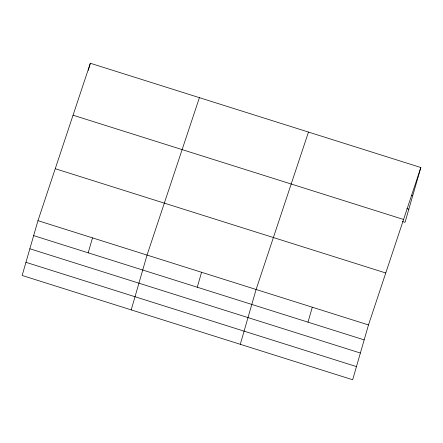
<?xml version="1.0" encoding="UTF-8"?>
<svg xmlns="http://www.w3.org/2000/svg" width="443" height="443" viewBox="0 0 443 443"><rect width="100%" height="100%" fill="white"/><g stroke="black" fill="none" stroke-linecap="round" stroke-linejoin="round"><path stroke-width="0.66" d="M37.971 220.664L22.15 275.48L352.667 379.751L368.487 324.935L420.85 167.52L90.333 63.249L37.971 220.664L368.487 324.935M88.273 70.398L90.333 63.249M88.19 252.82L92.504 237.869M131.222 309.89L147.043 255.074L199.405 97.659M197.262 287.23L201.576 272.279M240.289 344.3L256.109 289.484L308.478 132.069M307.985 322.155L312.298 307.209M420.85 167.52L405.029 222.336L402.416 221.511M411.431 195.213L412.738 195.623M406.868 208.559L408.828 209.179M73.056 115.197L403.567 219.468M55.253 168.717L385.764 272.988M33.657 235.615L364.174 339.881M29.858 248.772L360.375 353.038M25.949 262.328L356.46 366.594"/></g></svg>
